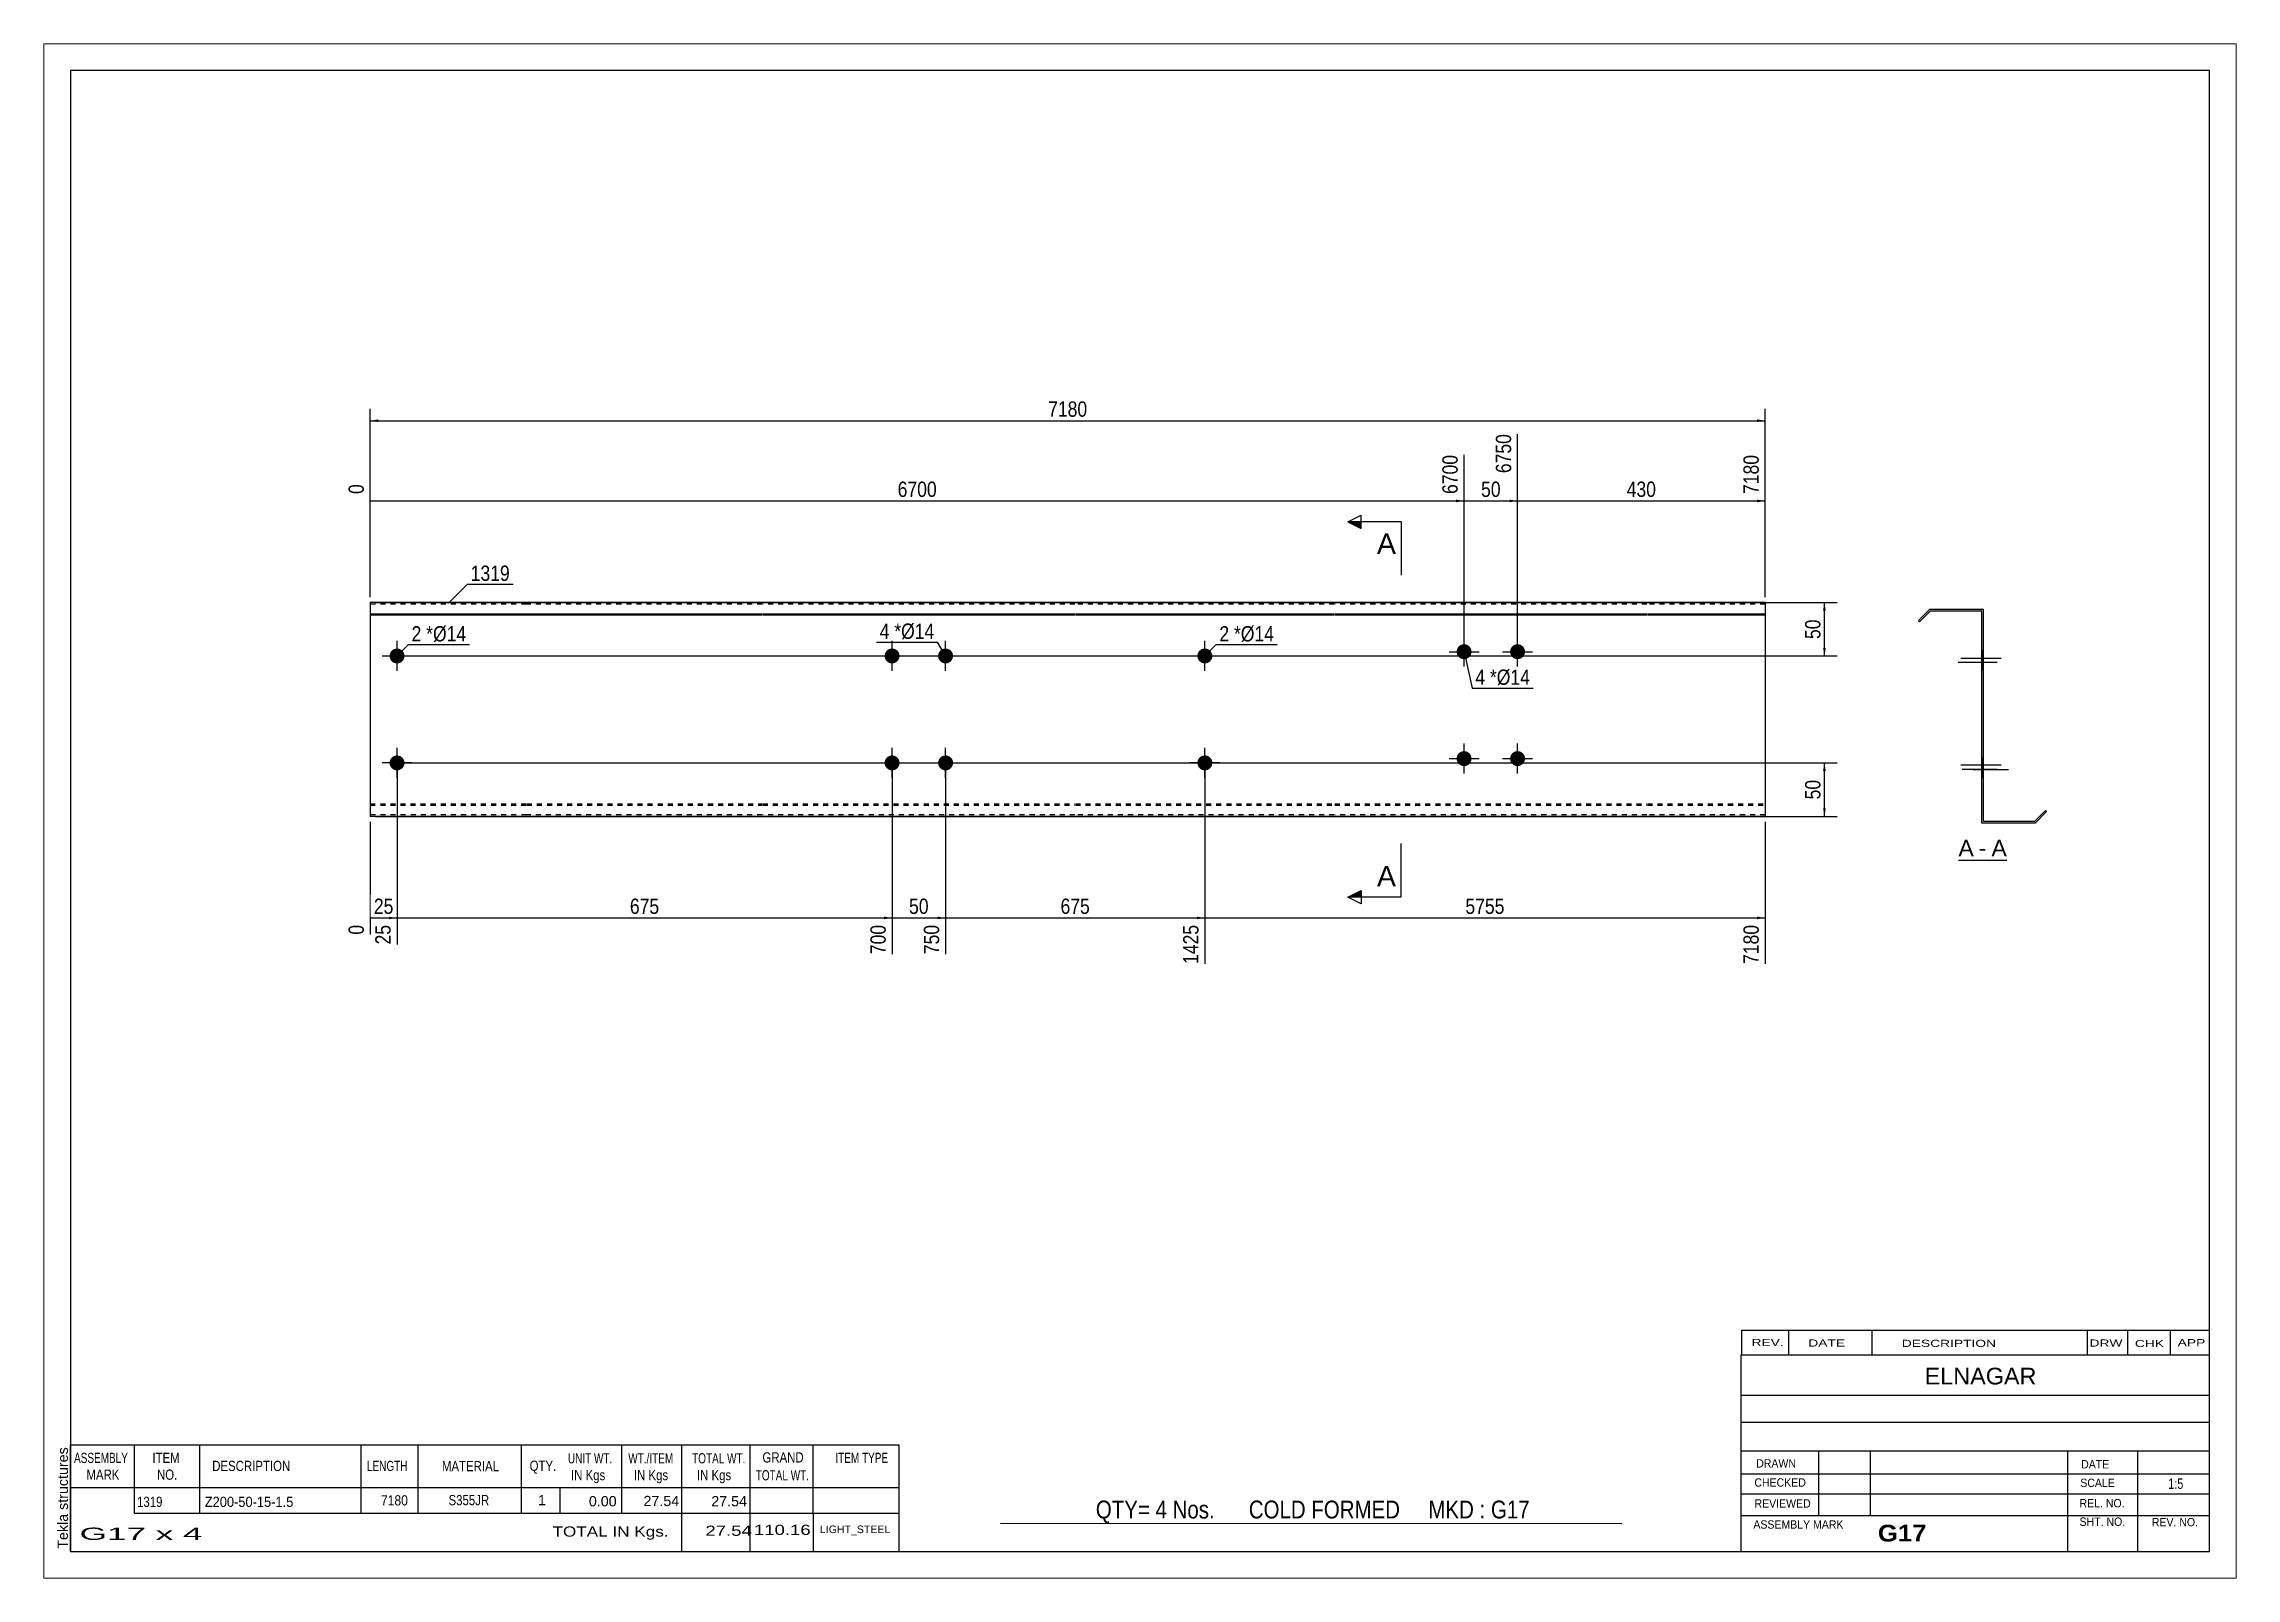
# Paper-space layout 'Layout1' of a CAD drawing. Header units: millimetres. Extents: x 0 to 410, y 0 to 287.
# The model-space entities are those that its viewports show. They can reach past a viewport. Long polylines and large blocks are cut down to what shows.
import ezdxf

# ---------------------------------------------------------------- set-up
doc = ezdxf.new("R2010")
doc.units = ezdxf.units.MM
doc.linetypes.add('DXK_LINE_DOT1', pattern=[1.8814, 0.9407, -0.9407])
doc.layers.add('Viewport layer', color=7, linetype='Continuous', plot=False)
doc.styles.add('Arial', font='ARIAL.TTF', dxfattribs={"height": 0.2})
doc.styles.add('Arial Bold', font='ARIALBD.TTF', dxfattribs={"height": 0.2})
doc.styles.add('Arial Narrow', font='ARIALN.TTF', dxfattribs={"height": 0.2})

# ---------------------------------------------------------------- blocks, each defined once
blk = doc.blocks.new('Unknown-629089267-1599')
at = {"color": 5, "linetype": 'Continuous'}
for p, q in [((343.95, 119.5), (-56.05, 119.5)), ((-56.05, 119.5), (-56.05, -157.5)), ((343.95, -157.5), (343.95, 119.5)), ((-56.05, -157.5), (343.95, -157.5))]:
    blk.add_line(p, q, dxfattribs=at)
at = {"color": 174, "linetype": 'Continuous', "style": 'Arial'}
blk.add_text('Tekla structures', height=1.9102, rotation=90, dxfattribs=at).set_placement((-56.55, -157))
blk = doc.blocks.new('Unknown-629089267-12 - 1228')
at = {"color": 7, "linetype": 'Continuous'}
blk.add_line((297.02, -28.2), (306.05, -28.2), dxfattribs=at)
at = {"color": 0, "linetype": 'Continuous'}
blk.add_wipeout([(299.86, -27.45), (299.86, -24.25), (297.02, -24.25), (297.02, -27.45)], dxfattribs=at)
blk.add_wipeout([(302.24, -27.45), (302.24, -24.25), (300.82, -24.25), (300.82, -27.45)], dxfattribs=at)
at = {"color": 96, "linetype": 'Continuous', "style": 'Arial'}
blk.add_text('A', height=3.06, dxfattribs=at).set_placement((297.02, -27.45))
at = {"color": 0, "linetype": 'Continuous'}
blk.add_wipeout([(306.05, -27.45), (306.05, -24.25), (303.2, -24.25), (303.2, -27.45)], dxfattribs=at)
at = {"color": 96, "linetype": 'Continuous', "style": 'Arial'}
for s, p in [('A', (303.2, -27.45)), ('-', (300.82, -27.45))]:
    blk.add_text(s, height=3.06, dxfattribs=at).set_placement(p)
blk = doc.blocks.new('Bolt-629089267-1223 - 1203')
at = {"linetype": 'Continuous'}
blk.add_hatch(color=3, dxfattribs=at).paths.add_polyline_path([(3.6, -10, -1), (6.4, -10, -1)])
at = {"color": 3, "linetype": 'Continuous'}
for p, q in [((5, -12.8), (5, -7.2)), ((7.8, -10), (2.2, -10))]:
    blk.add_line(p, q, dxfattribs=at)
blk = doc.blocks.new('Part-629089267-1218 - 1203')
at = {"color": 2, "linetype": 'Continuous'}
for p, q in [((0, 20), (0, -20)), ((29.19, 20), (0, 20)), ((0, 17.88), (29.19, 17.88)), ((0, 17.67), (29.19, 17.67)), ((73.29, 20), (29.29, 20)), ((29.29, 17.88), (73.29, 17.88)), ((29.29, 17.67), (73.29, 17.67)), ((131.78, 20), (73.39, 20)), ((73.39, 17.88), (131.78, 17.88)), ((73.39, 17.67), (131.78, 17.67)), ((180.27, 20), (131.88, 20)), ((131.88, 17.88), (180.27, 17.88)), ((131.88, 17.67), (180.27, 17.67)), ((238.76, 20), (180.37, 20)), ((180.37, 17.88), (238.76, 17.88)), ((180.37, 17.67), (238.76, 17.67)), ((260.86, 20), (238.86, 20)), ((238.86, 17.88), (260.86, 17.88)), ((238.86, 17.67), (260.86, 17.67)), ((260.86, 20), (260.86, -20)), ((29.19, -20), (0, -20)), ((73.29, -20), (29.29, -20)), ((131.78, -20), (73.39, -20)), ((180.27, -20), (131.88, -20)), ((238.76, -20), (180.37, -20)), ((260.86, -20), (238.86, -20))]:
    blk.add_line(p, q, dxfattribs=at)
at = {"color": 7, "linetype": 'DXK_LINE_DOT1'}
for p, q in [((29.19, 19.7), (0, 19.7)), ((73.29, 19.7), (29.29, 19.7)), ((131.78, 19.7), (73.39, 19.7)), ((180.27, 19.7), (131.88, 19.7)), ((238.76, 19.7), (180.37, 19.7)), ((260.86, 19.7), (238.86, 19.7)), ((0, -17.67), (29.19, -17.67)), ((0, -17.88), (29.19, -17.88)), ((29.19, -19.7), (0, -19.7)), ((29.29, -17.67), (73.29, -17.67)), ((29.29, -17.88), (73.29, -17.88)), ((73.29, -19.7), (29.29, -19.7)), ((73.39, -17.67), (131.78, -17.67)), ((73.39, -17.88), (131.78, -17.88)), ((131.78, -19.7), (73.39, -19.7)), ((131.88, -17.67), (180.27, -17.67)), ((131.88, -17.88), (180.27, -17.88)), ((180.27, -19.7), (131.88, -19.7)), ((180.37, -17.67), (238.76, -17.67)), ((180.37, -17.88), (238.76, -17.88)), ((238.76, -19.7), (180.37, -19.7)), ((238.86, -17.67), (260.86, -17.67)), ((238.86, -17.88), (260.86, -17.88)), ((260.86, -19.7), (238.86, -19.7))]:
    blk.add_line(p, q, dxfattribs=at)
blk = doc.blocks.new('Bolt-629089267-1219 - 1203')
at = {"linetype": 'Continuous'}
for points in [[(96.19, 10, -1), (98.99, 10, -1)], [(106.19, 10, -1), (108.99, 10, -1)], [(96.19, -10, -1), (98.99, -10, -1)], [(106.19, -10, -1), (108.99, -10, -1)]]:
    blk.add_hatch(color=3, dxfattribs=at).paths.add_polyline_path(points)
at = {"color": 3, "linetype": 'Continuous'}
for p, q in [((97.59, 7.2), (97.59, 12.8)), ((107.59, 7.2), (107.59, 12.8)), ((94.79, 10), (100.39, 10)), ((104.79, 10), (110.39, 10)), ((97.59, -12.8), (97.59, -7.2)), ((107.59, -12.8), (107.59, -7.2)), ((94.79, -10), (100.39, -10)), ((104.79, -10), (110.39, -10))]:
    blk.add_line(p, q, dxfattribs=at)
blk = doc.blocks.new('Bolt-629089267-1220 - 1203')
at = {"linetype": 'Continuous'}
blk.add_hatch(color=3, dxfattribs=at).paths.add_polyline_path([(3.6, 10, -1), (6.4, 10, -1)])
at = {"color": 3, "linetype": 'Continuous'}
for p, q in [((5, 7.2), (5, 12.8)), ((2.2, 10), (7.8, 10))]:
    blk.add_line(p, q, dxfattribs=at)
blk = doc.blocks.new('Bolt-629089267-1221 - 1203')
at = {"linetype": 'Continuous'}
blk.add_hatch(color=3, dxfattribs=at).paths.add_polyline_path([(154.68, 10, -1), (157.48, 10, -1)])
at = {"color": 3, "linetype": 'Continuous'}
for p, q in [((156.08, 7.2), (156.08, 12.8)), ((153.28, 10), (158.88, 10))]:
    blk.add_line(p, q, dxfattribs=at)
blk = doc.blocks.new('Bolt-629089267-1222 - 1203')
at = {"linetype": 'Continuous'}
blk.add_hatch(color=3, dxfattribs=at).paths.add_polyline_path([(154.68, -10, -1), (157.48, -10, -1)])
at = {"color": 3, "linetype": 'Continuous'}
for p, q in [((156.08, -12.8), (156.08, -7.2)), ((158.88, -10), (153.28, -10))]:
    blk.add_line(p, q, dxfattribs=at)
blk = doc.blocks.new('Bolt-629089267-1224 - 1203')
at = {"linetype": 'Continuous'}
for points in [[(203.16, 10.8, -1), (205.96, 10.8, -1)], [(213.16, 10.8, -1), (215.96, 10.8, -1)], [(203.16, -9.2, -1), (205.96, -9.2, -1)], [(213.16, -9.2, -1), (215.96, -9.2, -1)]]:
    blk.add_hatch(color=3, dxfattribs=at).paths.add_polyline_path(points)
at = {"color": 3, "linetype": 'Continuous'}
for p, q in [((204.56, 8), (204.56, 13.6)), ((214.56, 8), (214.56, 13.6)), ((201.76, 10.8), (207.36, 10.8)), ((211.76, 10.8), (217.36, 10.8)), ((204.56, -12), (204.56, -6.4)), ((214.56, -12), (214.56, -6.4)), ((201.76, -9.2), (207.36, -9.2)), ((211.76, -9.2), (217.36, -9.2))]:
    blk.add_line(p, q, dxfattribs=at)
blk = doc.blocks.new('Bolt-629089267-1232 - 1228')
at = {"linetype": 'Continuous'}
blk.add_hatch(color=3, dxfattribs=at).paths.add_polyline_path([(301.38, 10.15), (301.38, 7.35), (301.68, 7.35), (301.68, 10.15)])
at = {"color": 3, "linetype": 'Continuous'}
for p, q in [((303.58, 8.75), (296.98, 8.75)), ((301.68, 10.15), (301.38, 10.15)), ((301.68, 7.35), (301.38, 7.35))]:
    blk.add_line(p, q, dxfattribs=at)
blk = doc.blocks.new('Part-629089267-1230 - 1228')
at = {"color": 2, "linetype": 'Continuous'}
for p, q in [((291.68, 18.75), (289.56, 16.63)), ((289.56, 16.63), (289.77, 16.42)), ((289.77, 16.42), (291.81, 18.45)), ((291.68, 18.75), (301.68, 18.75)), ((291.81, 18.45), (301.38, 18.45)), ((301.38, -21.25), (301.38, 18.45)), ((301.68, -20.95), (301.68, 18.75)), ((311.26, -20.95), (313.29, -18.91)), ((311.38, -21.25), (313.5, -19.12)), ((313.5, -19.12), (313.29, -18.91)), ((311.38, -21.25), (301.38, -21.25)), ((311.26, -20.95), (301.68, -20.95))]:
    blk.add_line(p, q, dxfattribs=at)
blk = doc.blocks.new('Bolt-629089267-1231 - 1228')
at = {"linetype": 'Continuous'}
for points in [[(301.38, 10.15), (301.38, 7.35), (301.68, 7.35), (301.68, 10.15)], [(301.38, 10.15), (301.38, 7.35), (301.68, 7.35), (301.68, 10.15)], [(301.38, -9.85), (301.38, -12.65), (301.68, -12.65), (301.68, -9.85)], [(301.38, -9.85), (301.38, -12.65), (301.68, -12.65), (301.68, -9.85)]]:
    blk.add_hatch(color=3, dxfattribs=at).paths.add_polyline_path(points)
at = {"color": 3, "linetype": 'Continuous'}
for p, q in [((304.28, 8.75), (297.68, 8.75)), ((304.28, 8.75), (297.68, 8.75)), ((301.68, 10.15), (301.38, 10.15)), ((301.68, 10.15), (301.38, 10.15)), ((301.68, 7.35), (301.38, 7.35)), ((301.68, 7.35), (301.38, 7.35)), ((304.28, -11.25), (297.68, -11.25)), ((304.28, -11.25), (297.68, -11.25)), ((301.68, -9.85), (301.38, -9.85)), ((301.68, -9.85), (301.38, -9.85)), ((301.68, -12.65), (301.38, -12.65)), ((301.68, -12.65), (301.38, -12.65))]:
    blk.add_line(p, q, dxfattribs=at)
blk = doc.blocks.new('Bolt-629089267-1233 - 1228')
at = {"linetype": 'Continuous'}
blk.add_hatch(color=3, dxfattribs=at).paths.add_polyline_path([(301.38, 10.15), (301.38, 7.35), (301.68, 7.35), (301.68, 10.15)])
at = {"color": 3, "linetype": 'Continuous'}
for p, q in [((303.58, 8.75), (296.98, 8.75)), ((301.68, 10.15), (301.38, 10.15)), ((301.68, 7.35), (301.38, 7.35))]:
    blk.add_line(p, q, dxfattribs=at)
blk = doc.blocks.new('Bolt-629089267-1234 - 1228')
at = {"linetype": 'Continuous'}
blk.add_hatch(color=3, dxfattribs=at).paths.add_polyline_path([(301.38, -9.85), (301.38, -12.65), (301.68, -12.65), (301.68, -9.85)])
at = {"color": 3, "linetype": 'Continuous'}
for p, q in [((299.78, -11.25), (306.38, -11.25)), ((301.38, -9.85), (301.68, -9.85)), ((301.38, -12.65), (301.68, -12.65))]:
    blk.add_line(p, q, dxfattribs=at)
blk = doc.blocks.new('Bolt-629089267-1235 - 1228')
at = {"linetype": 'Continuous'}
blk.add_hatch(color=3, dxfattribs=at).paths.add_polyline_path([(301.38, -9.85), (301.38, -12.65), (301.68, -12.65), (301.68, -9.85)])
at = {"color": 3, "linetype": 'Continuous'}
for p, q in [((299.78, -11.25), (306.38, -11.25)), ((301.38, -9.85), (301.68, -9.85)), ((301.38, -12.65), (301.68, -12.65))]:
    blk.add_line(p, q, dxfattribs=at)
blk = doc.blocks.new('Bolt-629089267-1236 - 1228')
at = {"linetype": 'Continuous'}
for points in [[(301.38, 10.95), (301.38, 8.15), (301.68, 8.15), (301.68, 10.95)], [(301.38, 10.95), (301.38, 8.15), (301.68, 8.15), (301.68, 10.95)], [(301.38, -9.05), (301.38, -11.85), (301.68, -11.85), (301.68, -9.05)], [(301.38, -9.05), (301.38, -11.85), (301.68, -11.85), (301.68, -9.05)]]:
    blk.add_hatch(color=3, dxfattribs=at).paths.add_polyline_path(points)
at = {"color": 3, "linetype": 'Continuous'}
for p, q in [((305.03, 9.55), (297.43, 9.55)), ((305.03, 9.55), (297.43, 9.55)), ((301.68, 10.95), (301.38, 10.95)), ((301.68, 10.95), (301.38, 10.95)), ((301.68, 8.15), (301.38, 8.15)), ((301.68, 8.15), (301.38, 8.15)), ((305.03, -10.45), (297.43, -10.45)), ((305.03, -10.45), (297.43, -10.45)), ((301.68, -9.05), (301.38, -9.05)), ((301.68, -9.05), (301.38, -9.05)), ((301.68, -11.85), (301.38, -11.85)), ((301.68, -11.85), (301.38, -11.85))]:
    blk.add_line(p, q, dxfattribs=at)
blk = doc.blocks.new('StraightDimension-629089267-1246 - 1203')
at = {"linetype": 'Continuous'}
blk.add_hatch(color=7, dxfattribs=at).paths.add_polyline_path([(154.58, -38.75), (156.08, -39), (154.58, -39.25)])
at = {"color": 7, "linetype": 'Continuous'}
for p, q in [((107.59, -11), (107.59, -45.78)), ((156.08, -11), (156.08, -47.61)), ((107.59, -39), (156.08, -39))]:
    blk.add_line(p, q, dxfattribs=at)
at = {"color": 0}
blk.add_wipeout([(135.17, -38.85), (135.17, -34.65), (128.49, -34.65), (128.49, -38.85)], dxfattribs=at)
at = {"color": 0, "linetype": 'Continuous'}
blk.add_wipeout([(155.48, -39.7), (151.28, -39.7), (151.28, -48.21), (155.48, -48.21)], dxfattribs=at)
at = {"color": 3, "style": 'Arial Narrow'}
blk.add_text('675', height=2.863, dxfattribs=at).set_placement((129.09, -38.25))
at = {"color": 3, "linetype": 'Continuous', "style": 'Arial Narrow'}
blk.add_text('1425', height=2.863, rotation=90.0002, dxfattribs=at).set_placement((154.88, -47.61))
blk = doc.blocks.new('StraightDimension-629089267-1245 - 1203')
at = {"linetype": 'Continuous'}
blk.add_hatch(color=7, dxfattribs=at).paths.add_polyline_path([(259.36, -38.75), (260.86, -39), (259.36, -39.25)])
at = {"color": 7, "linetype": 'Continuous'}
for p, q in [((156.08, -11), (156.08, -47.61)), ((260.86, -21), (260.86, -47.61)), ((156.08, -39), (260.86, -39))]:
    blk.add_line(p, q, dxfattribs=at)
at = {"color": 0}
blk.add_wipeout([(212.72, -38.85), (212.72, -34.65), (204.21, -34.65), (204.21, -38.85)], dxfattribs=at)
at = {"color": 0, "linetype": 'Continuous'}
blk.add_wipeout([(260.26, -39.7), (256.06, -39.7), (256.06, -48.21), (260.26, -48.21)], dxfattribs=at)
at = {"color": 3, "style": 'Arial Narrow'}
blk.add_text('5755', height=2.863, dxfattribs=at).set_placement((204.81, -38.25))
at = {"color": 3, "linetype": 'Continuous', "style": 'Arial Narrow'}
blk.add_text('7180', height=2.863, rotation=90.0002, dxfattribs=at).set_placement((259.66, -47.61))
blk = doc.blocks.new('StraightDimension-629089267-1247 - 1203')
at = {"linetype": 'Continuous'}
blk.add_hatch(color=7, dxfattribs=at).paths.add_polyline_path([(106.09, -38.75), (107.59, -39), (106.09, -39.25)])
at = {"color": 7, "linetype": 'Continuous'}
for p, q in [((97.59, -11), (97.59, -45.78)), ((107.59, -11), (107.59, -45.78)), ((97.59, -39), (107.59, -39))]:
    blk.add_line(p, q, dxfattribs=at)
at = {"color": 0}
blk.add_wipeout([(105.02, -38.85), (105.02, -34.65), (100.16, -34.65), (100.16, -38.85)], dxfattribs=at)
at = {"color": 0, "linetype": 'Continuous'}
blk.add_wipeout([(106.99, -39.7), (102.79, -39.7), (102.79, -46.38), (106.99, -46.38)], dxfattribs=at)
at = {"color": 3, "style": 'Arial Narrow'}
blk.add_text('50', height=2.863, dxfattribs=at).set_placement((100.76, -38.25))
at = {"color": 3, "linetype": 'Continuous', "style": 'Arial Narrow'}
blk.add_text('750', height=2.863, rotation=90.0002, dxfattribs=at).set_placement((106.39, -45.78))
blk = doc.blocks.new('StraightDimension-629089267-1248 - 1203')
at = {"linetype": 'Continuous'}
blk.add_hatch(color=7, dxfattribs=at).paths.add_polyline_path([(96.09, -38.75), (97.59, -39), (96.09, -39.25)])
at = {"color": 7, "linetype": 'Continuous'}
for p, q in [((5, -11), (5, -43.96)), ((97.59, -11), (97.59, -45.78)), ((5, -39), (97.59, -39))]:
    blk.add_line(p, q, dxfattribs=at)
at = {"color": 0}
blk.add_wipeout([(54.64, -38.85), (54.64, -34.65), (47.95, -34.65), (47.95, -38.85)], dxfattribs=at)
at = {"color": 0, "linetype": 'Continuous'}
blk.add_wipeout([(96.99, -39.7), (92.79, -39.7), (92.79, -46.38), (96.99, -46.38)], dxfattribs=at)
at = {"color": 3, "style": 'Arial Narrow'}
blk.add_text('675', height=2.863, dxfattribs=at).set_placement((48.55, -38.25))
at = {"color": 3, "linetype": 'Continuous', "style": 'Arial Narrow'}
blk.add_text('700', height=2.863, rotation=90.0002, dxfattribs=at).set_placement((96.39, -45.78))
blk = doc.blocks.new('StraightDimension-629089267-1306 - 1203')
at = {"linetype": 'Continuous'}
for points in [[(1.5, 53.75), (0, 54), (1.5, 54.25)], [(259.36, 54.25), (260.86, 54), (259.36, 53.75)]]:
    blk.add_hatch(color=7, dxfattribs=at).paths.add_polyline_path(points)
at = {"color": 7, "linetype": 'Continuous'}
for p, q in [((0, 21), (0, 56.25)), ((0, 54), (260.86, 54)), ((260.86, 21), (260.86, 56.25))]:
    blk.add_line(p, q, dxfattribs=at)
at = {"color": 0}
blk.add_wipeout([(134.69, 54.15), (134.69, 58.35), (126.17, 58.35), (126.17, 54.15)], dxfattribs=at)
at = {"color": 3, "style": 'Arial Narrow'}
blk.add_text('7180', height=2.863, dxfattribs=at).set_placement((126.77, 54.75))
blk = doc.blocks.new('StraightDimension-629089267-1249 - 1203')
at = {"linetype": 'Continuous'}
blk.add_hatch(color=7, dxfattribs=at).paths.add_polyline_path([(3.5, -38.75), (5, -39), (3.5, -39.25)])
at = {"color": 7, "linetype": 'Continuous'}
for p, q in [((5, -11), (5, -43.96)), ((0, -21), (0, -42.13)), ((0, -39), (5, -39))]:
    blk.add_line(p, q, dxfattribs=at)
at = {"color": 0}
blk.add_wipeout([(4.93, -38.85), (4.93, -34.65), (0.07, -34.65), (0.07, -38.85)], dxfattribs=at)
at = {"color": 0, "linetype": 'Continuous'}
blk.add_wipeout([(4.4, -39.7), (0.2, -39.7), (0.2, -44.56), (4.4, -44.56)], dxfattribs=at)
blk.add_wipeout([(-0.6, -39.7), (-4.8, -39.7), (-4.8, -42.73), (-0.6, -42.73)], dxfattribs=at)
at = {"color": 3, "style": 'Arial Narrow'}
blk.add_text('25', height=2.863, dxfattribs=at).set_placement((0.67, -38.25))
at = {"color": 3, "linetype": 'Continuous', "style": 'Arial Narrow'}
for s, height, p in [('0', 2.86, (-1.2, -42.13)), ('25', 2.863, (3.8, -43.96))]:
    blk.add_text(s, height=height, rotation=90.0002, dxfattribs=at).set_placement(p)
blk = doc.blocks.new('StraightDimension-629089267-1270 - 1203')
at = {"linetype": 'Continuous'}
blk.add_hatch(color=7, dxfattribs=at).paths.add_polyline_path([(259.36, 39.25), (260.86, 39), (259.36, 38.75)])
at = {"color": 7, "linetype": 'Continuous'}
for p, q in [((214.56, 11.8), (214.56, 51.51)), ((260.86, 21), (260.86, 47.61)), ((214.56, 39), (260.86, 39))]:
    blk.add_line(p, q, dxfattribs=at)
at = {"color": 0, "linetype": 'Continuous'}
blk.add_wipeout([(260.26, 48.21), (256.06, 48.21), (256.06, 39.7), (260.26, 39.7)], dxfattribs=at)
at = {"color": 0}
blk.add_wipeout([(241.05, 39.15), (241.05, 43.35), (234.37, 43.35), (234.37, 39.15)], dxfattribs=at)
at = {"color": 3, "linetype": 'Continuous', "style": 'Arial Narrow'}
blk.add_text('7180', height=2.863, rotation=90.0002, dxfattribs=at).set_placement((259.66, 40.3))
at = {"color": 3, "style": 'Arial Narrow'}
blk.add_text('430', height=2.863, dxfattribs=at).set_placement((234.97, 39.75))
blk = doc.blocks.new('StraightDimension-629089267-1271 - 1203')
at = {"linetype": 'Continuous'}
blk.add_hatch(color=7, dxfattribs=at).paths.add_polyline_path([(213.06, 39.25), (214.56, 39), (213.06, 38.75)])
at = {"color": 7, "linetype": 'Continuous'}
for p, q in [((214.56, 11.8), (214.56, 51.51)), ((204.56, 11.8), (204.56, 47.61)), ((204.56, 39), (214.56, 39))]:
    blk.add_line(p, q, dxfattribs=at)
at = {"color": 0}
blk.add_wipeout([(211.99, 39.15), (211.99, 43.35), (207.14, 43.35), (207.14, 39.15)], dxfattribs=at)
at = {"color": 0, "linetype": 'Continuous'}
blk.add_wipeout([(213.96, 52.11), (209.76, 52.11), (209.76, 43.6), (213.96, 43.6)], dxfattribs=at)
at = {"color": 3, "linetype": 'Continuous', "style": 'Arial Narrow'}
blk.add_text('6750', height=2.863, rotation=90.0002, dxfattribs=at).set_placement((213.36, 44.2))
at = {"color": 3, "style": 'Arial Narrow'}
blk.add_text('50', height=2.863, dxfattribs=at).set_placement((207.74, 39.75))
blk = doc.blocks.new('StraightDimension-629089267-1272 - 1203')
at = {"linetype": 'Continuous'}
blk.add_hatch(color=7, dxfattribs=at).paths.add_polyline_path([(203.06, 39.25), (204.56, 39), (203.06, 38.75)])
at = {"color": 7, "linetype": 'Continuous'}
for p, q in [((204.56, 11.8), (204.56, 47.61)), ((0, 21), (0, 42.13)), ((0, 39), (204.56, 39))]:
    blk.add_line(p, q, dxfattribs=at)
at = {"color": 0, "linetype": 'Continuous'}
for points in [[(203.96, 48.21), (199.76, 48.21), (199.76, 39.7), (203.96, 39.7)], [(-0.6, 42.73), (-4.8, 42.73), (-4.8, 39.7), (-0.6, 39.7)]]:
    blk.add_wipeout(points, dxfattribs=at)
at = {"color": 0}
blk.add_wipeout([(106.54, 39.15), (106.54, 43.35), (98.03, 43.35), (98.03, 39.15)], dxfattribs=at)
at = {"color": 3, "linetype": 'Continuous', "style": 'Arial Narrow'}
for s, height, p in [('6700', 2.863, (203.36, 40.3)), ('0', 2.86, (-1.2, 40.3))]:
    blk.add_text(s, height=height, rotation=90.0002, dxfattribs=at).set_placement(p)
at = {"color": 3, "style": 'Arial Narrow'}
blk.add_text('6700', height=2.863, dxfattribs=at).set_placement((98.63, 39.75))
blk = doc.blocks.new('StraightDimension-629089267-1292 - 1203')
at = {"linetype": 'Continuous'}
for points in [[(271.7, 18.5), (271.95, 20), (272.2, 18.5)], [(272.2, 11.5), (271.95, 10), (271.7, 11.5)]]:
    blk.add_hatch(color=7, dxfattribs=at).paths.add_polyline_path(points)
at = {"color": 7, "linetype": 'Continuous'}
for p, q in [((1, 20), (274.35, 20)), ((271.95, 10), (271.95, 20)), ((6, 10), (274.35, 10))]:
    blk.add_line(p, q, dxfattribs=at)
at = {"color": 0}
blk.add_wipeout([(271.8, 17.43), (267.6, 17.43), (267.6, 12.57), (271.8, 12.57)], dxfattribs=at)
at = {"color": 3, "style": 'Arial Narrow'}
blk.add_text('50', height=2.863, rotation=90.0002, dxfattribs=at).set_placement((271.2, 13.17))
blk = doc.blocks.new('StraightDimension-629089267-1299 - 1203')
at = {"linetype": 'Continuous'}
for points in [[(271.7, -11.5), (271.95, -10), (272.2, -11.5)], [(272.2, -18.5), (271.95, -20), (271.7, -18.5)]]:
    blk.add_hatch(color=7, dxfattribs=at).paths.add_polyline_path(points)
at = {"color": 7, "linetype": 'Continuous'}
for p, q in [((6, -10), (274.35, -10)), ((271.95, -20), (271.95, -10)), ((1, -20), (274.35, -20))]:
    blk.add_line(p, q, dxfattribs=at)
at = {"color": 0}
blk.add_wipeout([(271.8, -12.57), (267.6, -12.57), (267.6, -17.43), (271.8, -17.43)], dxfattribs=at)
at = {"color": 3, "style": 'Arial Narrow'}
blk.add_text('50', height=2.863, rotation=90.0002, dxfattribs=at).set_placement((271.2, -16.83))
blk = doc.blocks.new('CBS_REVISION-629089267-1663')
at = {"color": 7, "linetype": 'Continuous'}
for p, q in [((256.45, -116.11), (343.95, -116.11)), ((256.45, -116.11), (256.45, -120.74)), ((265.24, -116.11), (265.24, -120.74)), ((280.84, -116.11), (280.84, -120.68)), ((321.09, -116.11), (321.09, -120.74)), ((328.63, -116.11), (328.63, -120.74)), ((336.58, -116.11), (336.58, -120.74)), ((256.45, -120.74), (343.94, -120.74))]:
    blk.add_line(p, q, dxfattribs=at)
at = {"color": 7, "style": 'Arial Narrow', "width": 1.7}
for s, height, p in [('REV.', 1.326, (258.31, -119.07)), ('DATE', 1.326, (268.93, -119.18)), ('DESCRIPTION', 1.3257, (286.41, -119.24)), ('DRW', 1.326, (321.52, -119.18)), ('CHK', 1.326, (330.01, -119.27)), ('APP', 1.326, (338.01, -119.11))]:
    blk.add_text(s, height=height, dxfattribs=at).set_placement(p)
blk = doc.blocks.new('CBS_BOM-629089267-1660')
at = {"color": 7, "linetype": 'Continuous'}
for p, q in [((-56.08, -145.53), (-56.08, -137.53)), ((-56.08, -137.53), (98.84, -137.53)), ((-44.08, -145.53), (-44.08, -137.53)), ((-31.89, -145.53), (-31.89, -137.53)), ((-1.72, -145.53), (-1.72, -137.53)), ((8.96, -145.53), (8.96, -137.53)), ((28.27, -145.53), (28.27, -137.53)), ((47.07, -145.53), (47.07, -137.53)), ((58.29, -145.53), (58.29, -137.53)), ((71.07, -145.53), (71.07, -137.53)), ((82.82, -145.53), (82.82, -137.53)), ((98.84, -137.53), (98.84, -145.52)), ((-56.08, -145.53), (98.84, -145.53)), ((-56.08, -150.33), (-56.08, -145.53)), ((-44.08, -150.33), (-44.08, -145.53)), ((-31.89, -150.33), (-31.89, -145.53)), ((-1.72, -150.33), (-1.72, -145.53)), ((8.96, -150.33), (8.96, -145.53)), ((28.27, -150.33), (28.27, -145.53)), ((35.54, -150.33), (35.54, -145.53)), ((47.07, -150.33), (47.07, -145.53)), ((58.29, -150.33), (58.29, -145.53)), ((71.07, -150.33), (71.07, -145.53)), ((82.84, -150.33), (82.84, -145.53)), ((98.84, -145.53), (98.84, -150.33)), ((-56.08, -157.53), (-56.08, -150.35)), ((-44.08, -150.33), (98.84, -150.33)), ((58.29, -157.53), (58.29, -150.35)), ((71.07, -157.53), (71.07, -150.35)), ((82.88, -157.53), (82.88, -150.35)), ((98.84, -150.33), (98.84, -157.53)), ((-56.08, -157.53), (98.84, -157.53))]:
    blk.add_line(p, q, dxfattribs=at)
at = {"color": 3, "linetype": 'Continuous', "style": 'Arial'}
for s, height, width, p in [('ASSEMBLY', 1.91, 0.7, (-55.4, -140.95)), ('ITEM', 1.91, 0.8, (-40.75, -140.95)), ('UNIT WT.', 1.91, 0.7, (36.96, -141.03)), ('WT./ITEM', 1.91, 0.7, (48.25, -141.03)), ('TOTAL WT.', 1.91, 0.7, (60.19, -141.03)), ('GRAND', 1.91, 0.8, (73.34, -140.87)), ('ITEM TYPE', 1.91, 0.7, (86.98, -140.95)), ('MARK', 1.91, 0.8, (-53.08, -144.09)), ('NO.', 1.91, 0.8, (-39.89, -144.09)), ('DESCRIPTION', 1.9102, 0.8, (-29.56, -142.46)), ('LENGTH', 1.91, 0.7, (-0.62, -142.46)), ('MATERIAL', 1.91, 0.8, (13.4, -142.5)), ('QTY.', 1.91, 0.8, (29.8, -142.43)), ('IN Kgs', 1.91, 0.8, (37.54, -144.17)), ('IN Kgs', 1.91, 0.8, (49.3, -144.17)), ('IN Kgs', 1.91, 0.8, (61.09, -144.17)), ('TOTAL WT.', 1.91, 0.7, (72.09, -144.21))]:
    blk.add_text(s, height=height, dxfattribs=dict(at, width=width)).set_placement(p)
at = {"color": 7, "linetype": 'Continuous', "style": 'Arial'}
for s, height, width, p in [('1319', 1.91, 0.8, (-43.62, -149.18)), ('Z200-50-15-1.5', 1.9102, 0.9, (-30.95, -149.18)), ('7180', 1.91, 0.85, (1.99, -148.9)), ('S355JR', 1.91, 0.8, (14.64, -148.86))]:
    blk.add_text(s, height=height, dxfattribs=dict(at, width=width)).set_placement(p)
for s, p in [('1', (31.36, -148.86)), ('0.00', (40.88, -149.06)), ('27.54', (51.09, -149.02)), ('27.54', (63.77, -149.06))]:
    blk.add_text(s, height=1.91, dxfattribs=at).set_placement(p)
at = {"color": 6, "linetype": 'Continuous', "style": 'Arial'}
for s, height, width, p in [('G17 x 4', 2.292, 2.05, (-54.36, -155.34)), ('TOTAL IN Kgs.', 1.9102, 1.2, (34.08, -154.73)), ('27.54', 1.91, 1.3, (62.67, -154.58)), ('110.16', 1.91, 1.3, (71.75, -154.42))]:
    blk.add_text(s, height=height, dxfattribs=dict(at, width=width)).set_placement(p)
blk.add_text('LIGHT_STEEL', height=1.4135, dxfattribs=at).set_placement((84.09, -154.07))
blk = doc.blocks.new('CBS_CALLOFF-629089267-1661')
at = {"color": 7, "linetype": 'Continuous'}
blk.add_line((117.83, -152.23), (234.06, -152.25), dxfattribs=at)
at = {"color": 3, "linetype": 'Continuous', "style": 'Arial Narrow'}
blk.add_text('QTY= 4 Nos.      COLD FORMED     MKD : G17', height=3.3405, dxfattribs=at).set_placement((135.69, -151.33))
blk = doc.blocks.new('CBS_NAME_BLOG-629089267-1662')
at = {"color": 7, "linetype": 'Continuous'}
for p, q in [((256.36, -120.74), (343.88, -120.74)), ((256.36, -157.45), (256.36, -120.75)), ((256.36, -128.28), (343.88, -128.28)), ((256.43, -133.34), (343.95, -133.34)), ((256.36, -138.71), (343.88, -138.71)), ((270.89, -150.81), (270.89, -138.71)), ((280.57, -150.79), (280.57, -138.72)), ((317.49, -157.45), (317.49, -138.72)), ((330.54, -157.45), (330.54, -138.71)), ((256.37, -143.01), (343.95, -142.99)), ((256.36, -146.75), (343.88, -146.75)), ((256.36, -150.8), (343.88, -150.8)), ((256.36, -157.5), (343.95, -157.5))]:
    blk.add_line(p, q, dxfattribs=at)
at = {"color": 3, "linetype": 'Continuous', "style": 'Arial'}
blk.add_text('ELNAGAR', height=3.133, dxfattribs=at).set_placement((290.69, -126.27))
at = {"color": 3, "linetype": 'Continuous'}
for s, height, style, width, p in [('DRAWN', 1.566, 'Arial', 0.9, (259.19, -141.81)), ('DATE', 1.566, 'Arial', 0.9, (319.96, -141.98)), ('CHECKED', 1.566, 'Arial', 0.9, (258.85, -145.39)), ('SCALE', 1.566, 'Arial', 0.9, (319.8, -145.45)), ('1:5', 1.957, 'Arial Narrow', 0.9, (336.26, -145.81)), ('ASSEMBLY MARK', 1.5663, 'Arial', 0.9, (258.66, -153.24)), ('REVIEWED', 1.566, 'Arial', 0.9, (258.88, -149.31)), ('SHT. NO.', 1.566, 'Arial', 0.9, (319.66, -152.72)), ('REL. NO.', 1.566, 'Arial', 0.9, (319.66, -149.26)), ('REV. NO.', 1.566, 'Arial', 0.9, (333.18, -152.81)), ('G17', 3.131, 'Arial Bold', 1.1, (281.94, -155.64))]:
    blk.add_text(s, height=height, dxfattribs=dict(at, style=style, width=width)).set_placement(p)
blk = doc.blocks.new('SectionMark-629089267-1243 - 1203')
at = {"linetype": 'Continuous'}
for points in [[(185.31, 35.1), (185.31, 33.85), (182.81, 35.1)], [(185.31, -33.85), (185.31, -35.1), (182.81, -35.1)]]:
    blk.add_hatch(color=30, dxfattribs=at).paths.add_polyline_path(points)
at = {"color": 30, "linetype": 'Continuous'}
for p, q in [((182.81, 35.1), (185.31, 36.35)), ((182.81, 35.1), (185.31, 33.85)), ((185.31, 33.85), (185.31, 36.35)), ((182.81, -35.1), (185.31, -33.85)), ((185.31, -36.35), (182.81, -35.1)), ((185.31, -33.85), (185.31, -36.35))]:
    blk.add_line(p, q, dxfattribs=at)
at = {"color": 0, "linetype": 'Continuous'}
for points in [[(191.81, 29.1), (191.81, 33.1), (188.26, 33.1), (188.26, 29.1)], [(191.81, -33.1), (191.81, -29.1), (188.26, -29.1), (188.26, -33.1)]]:
    blk.add_wipeout(points, dxfattribs=at)
at = {"color": 30, "linetype": 'Continuous'}
for p, q in [((192.81, 35.1), (182.81, 35.1)), ((192.81, 35.1), (192.81, 25.1)), ((192.81, -35.1), (192.81, -25.1)), ((192.81, -35.1), (182.81, -35.1))]:
    blk.add_line(p, q, dxfattribs=at)
at = {"color": 96, "linetype": 'Continuous', "style": 'Arial'}
for p in [(188.26, 29.1), (188.26, -33.1)]:
    blk.add_text('A', height=3.82, dxfattribs=at).set_placement(p)
blk = doc.blocks.new('Mark-629089267-1309 - 1203')
at = {"color": 0}
blk.add_wipeout([(26.09, 24.04), (26.09, 27.04), (18.78, 27.04), (18.78, 24.04)], dxfattribs=at)
blk.add_wipeout([(26.09, 24.04), (26.09, 27.04), (18.78, 27.04), (18.78, 24.04)], dxfattribs=at)
at = {"color": 7, "linetype": 'Continuous'}
for p, q in [((14.65, 19.9), (18.18, 23.44)), ((18.18, 23.44), (26.69, 23.44))]:
    blk.add_line(p, q, dxfattribs=at)
at = {"color": 3, "style": 'Arial Narrow'}
blk.add_text('1319', height=2.863, dxfattribs=at).set_placement((18.78, 24.04))
blk = doc.blocks.new('MarkSet-629089267-1317 - 1203')
at = {"color": 0}
blk.add_wipeout([(9.55, 12.72), (9.55, 15.72), (7.72, 15.72), (7.72, 12.72)], dxfattribs=at)
blk.add_wipeout([(9.55, 12.72), (9.55, 15.72), (7.72, 15.72), (7.72, 12.72)], dxfattribs=at)
at = {"color": 7, "linetype": 'Continuous'}
blk.add_line((5, 10), (7.12, 12.12), dxfattribs=at)
at = {"color": 0}
blk.add_wipeout([(11.73, 12.72), (11.73, 15.72), (10.45, 15.72), (10.45, 12.72)], dxfattribs=at)
blk.add_wipeout([(11.73, 12.72), (11.73, 15.72), (10.45, 15.72), (10.45, 12.72)], dxfattribs=at)
at = {"color": 3, "style": 'Arial Narrow'}
blk.add_text('2', height=2.86, dxfattribs=at).set_placement((7.72, 12.72))
at = {"color": 0}
blk.add_wipeout([(17.94, 12.72), (17.94, 15.72), (11.73, 15.72), (11.73, 12.72)], dxfattribs=at)
blk.add_wipeout([(17.94, 12.72), (17.94, 15.72), (11.73, 15.72), (11.73, 12.72)], dxfattribs=at)
at = {"color": 7, "linetype": 'Continuous'}
blk.add_line((7.12, 12.12), (18.54, 12.12), dxfattribs=at)
at = {"color": 3, "style": 'Arial Narrow'}
for s, height, p in [('*', 2.86, (10.45, 12.72)), ('Ø14', 2.863, (11.73, 12.72))]:
    blk.add_text(s, height=height, dxfattribs=at).set_placement(p)
blk = doc.blocks.new('MarkSet-629089267-1322 - 1203')
at = {"color": 0}
blk.add_wipeout([(160.63, 12.72), (160.63, 15.72), (158.8, 15.72), (158.8, 12.72)], dxfattribs=at)
blk.add_wipeout([(160.63, 12.72), (160.63, 15.72), (158.8, 15.72), (158.8, 12.72)], dxfattribs=at)
at = {"color": 7, "linetype": 'Continuous'}
blk.add_line((156.08, 10), (158.2, 12.12), dxfattribs=at)
at = {"color": 0}
blk.add_wipeout([(162.8, 12.72), (162.8, 15.72), (161.53, 15.72), (161.53, 12.72)], dxfattribs=at)
blk.add_wipeout([(162.8, 12.72), (162.8, 15.72), (161.53, 15.72), (161.53, 12.72)], dxfattribs=at)
at = {"color": 3, "style": 'Arial Narrow'}
blk.add_text('2', height=2.86, dxfattribs=at).set_placement((158.8, 12.72))
at = {"color": 0}
blk.add_wipeout([(169.02, 12.72), (169.02, 15.72), (162.8, 15.72), (162.8, 12.72)], dxfattribs=at)
blk.add_wipeout([(169.02, 12.72), (169.02, 15.72), (162.8, 15.72), (162.8, 12.72)], dxfattribs=at)
at = {"color": 7, "linetype": 'Continuous'}
blk.add_line((158.2, 12.12), (169.62, 12.12), dxfattribs=at)
at = {"color": 3, "style": 'Arial Narrow'}
for s, height, p in [('*', 2.86, (161.53, 12.72)), ('Ø14', 2.863, (162.8, 12.72))]:
    blk.add_text(s, height=height, dxfattribs=at).set_placement(p)
blk = doc.blocks.new('Mark-629089267-1325 - 1203')
at = {"color": 0}
blk.add_wipeout([(97.1, 13.2), (97.1, 16.2), (95.27, 16.2), (95.27, 13.2)], dxfattribs=at)
blk.add_wipeout([(97.1, 13.2), (97.1, 16.2), (95.27, 16.2), (95.27, 13.2)], dxfattribs=at)
blk.add_wipeout([(99.27, 13.2), (99.27, 16.2), (98, 16.2), (98, 13.2)], dxfattribs=at)
blk.add_wipeout([(99.27, 13.2), (99.27, 16.2), (98, 16.2), (98, 13.2)], dxfattribs=at)
at = {"color": 3, "style": 'Arial Narrow'}
blk.add_text('4', height=2.86, dxfattribs=at).set_placement((95.27, 13.2))
at = {"color": 0}
blk.add_wipeout([(105.49, 13.2), (105.49, 16.2), (99.27, 16.2), (99.27, 13.2)], dxfattribs=at)
blk.add_wipeout([(105.49, 13.2), (105.49, 16.2), (99.27, 16.2), (99.27, 13.2)], dxfattribs=at)
at = {"color": 7, "linetype": 'Continuous'}
for p in [(94.67, 12.6), (107.59, 10)]:
    blk.add_line(p, (106.09, 12.6), dxfattribs=at)
at = {"color": 3, "style": 'Arial Narrow'}
for s, height, p in [('*', 2.86, (98, 13.2)), ('Ø14', 2.863, (99.27, 13.2))]:
    blk.add_text(s, height=height, dxfattribs=at).set_placement(p)
blk = doc.blocks.new('Mark-629089267-1326 - 1203')
at = {"color": 0}
blk.add_wipeout([(208.49, 4.6), (208.49, 7.6), (206.66, 7.6), (206.66, 4.6)], dxfattribs=at)
blk.add_wipeout([(208.49, 4.6), (208.49, 7.6), (206.66, 7.6), (206.66, 4.6)], dxfattribs=at)
at = {"color": 7, "linetype": 'Continuous'}
blk.add_line((204.56, 10.8), (206.06, 4), dxfattribs=at)
at = {"color": 0}
blk.add_wipeout([(210.67, 4.6), (210.67, 7.6), (209.39, 7.6), (209.39, 4.6)], dxfattribs=at)
blk.add_wipeout([(210.67, 4.6), (210.67, 7.6), (209.39, 7.6), (209.39, 4.6)], dxfattribs=at)
at = {"color": 3, "style": 'Arial Narrow'}
blk.add_text('4', height=2.86, dxfattribs=at).set_placement((206.66, 4.6))
at = {"color": 0}
blk.add_wipeout([(216.88, 4.6), (216.88, 7.6), (210.67, 7.6), (210.67, 4.6)], dxfattribs=at)
blk.add_wipeout([(216.88, 4.6), (216.88, 7.6), (210.67, 7.6), (210.67, 4.6)], dxfattribs=at)
at = {"color": 7, "linetype": 'Continuous'}
blk.add_line((206.06, 4), (217.48, 4), dxfattribs=at)
at = {"color": 3, "style": 'Arial Narrow'}
for s, height, p in [('*', 2.86, (209.39, 4.6)), ('Ø14', 2.863, (210.67, 4.6))]:
    blk.add_text(s, height=height, dxfattribs=at).set_placement(p)

msp = doc.modelspace()

# ---------------------------------------------------------------- block references
for name in ['Unknown-629089267-1599', 'Part-629089267-1218 - 1203', 'Part-629089267-1230 - 1228', 'Bolt-629089267-1220 - 1203', 'Bolt-629089267-1219 - 1203', 'Bolt-629089267-1221 - 1203', 'Bolt-629089267-1224 - 1203', 'Bolt-629089267-1232 - 1228', 'Bolt-629089267-1233 - 1228', 'Bolt-629089267-1236 - 1228', 'Bolt-629089267-1231 - 1228', 'Bolt-629089267-1223 - 1203', 'Bolt-629089267-1222 - 1203', 'Bolt-629089267-1234 - 1228', 'Bolt-629089267-1235 - 1228', 'CBS_REVISION-629089267-1663', 'CBS_NAME_BLOG-629089267-1662', 'CBS_BOM-629089267-1660', 'CBS_CALLOFF-629089267-1661']:
    msp.add_blockref(name, (0, 0))

# ---------------------------------------------------------------- next in the draw order: block references
for name in ['StraightDimension-629089267-1306 - 1203', 'StraightDimension-629089267-1246 - 1203', 'Unknown-629089267-12 - 1228']:
    msp.add_blockref(name, (0, 0))

# ---------------------------------------------------------------- next in the draw order: block references
for name in ['StraightDimension-629089267-1270 - 1203', 'StraightDimension-629089267-1247 - 1203', 'StraightDimension-629089267-1245 - 1203']:
    msp.add_blockref(name, (0, 0))

# ---------------------------------------------------------------- next in the draw order: block references
for name in ['StraightDimension-629089267-1271 - 1203', 'StraightDimension-629089267-1248 - 1203']:
    msp.add_blockref(name, (0, 0))

# ---------------------------------------------------------------- next in the draw order: block references
for name in ['StraightDimension-629089267-1272 - 1203', 'StraightDimension-629089267-1249 - 1203']:
    msp.add_blockref(name, (0, 0))

# ---------------------------------------------------------------- next in the draw order: block references
for name in ['StraightDimension-629089267-1292 - 1203', 'StraightDimension-629089267-1299 - 1203']:
    msp.add_blockref(name, (0, 0))

# ---------------------------------------------------------------- next in the draw order: block references
for name in ['SectionMark-629089267-1243 - 1203', 'Mark-629089267-1309 - 1203', 'MarkSet-629089267-1317 - 1203', 'Mark-629089267-1325 - 1203', 'MarkSet-629089267-1322 - 1203', 'Mark-629089267-1326 - 1203']:
    msp.add_blockref(name, (0, 0))

psp = doc.layouts.get("Layout1")

# ---------------------------------------------------------------- viewports
at = {"layer": 'Viewport layer', "view_target_point": (143.95, -19)}
psp.add_viewport(center=(205, 143.5), size=(410, 287), view_center_point=(0, 0), view_height=287, dxfattribs=at)

doc.saveas('drawing.dxf')
